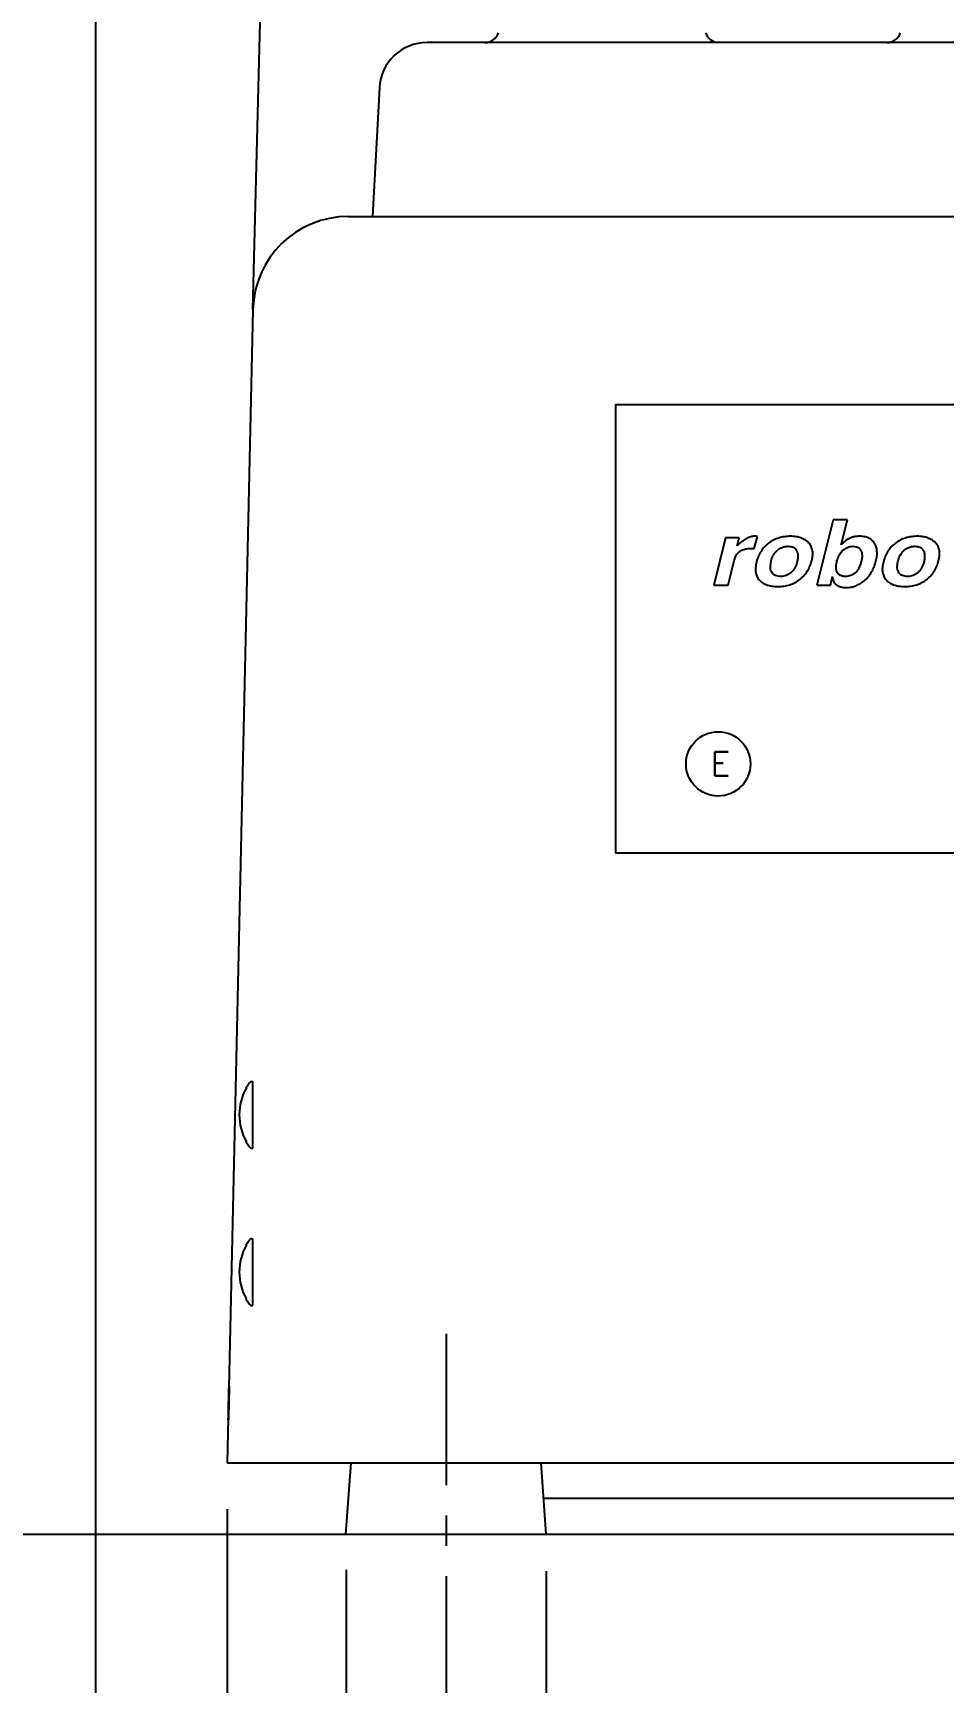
# Model space of a CAD drawing. Extents: x 230 to 4050, y 0 to 2754.
# Drawn here: x 549.7 to 740.7, y 542.6 to 888.7 of the extents above; entities that cross this region are included whole.
import ezdxf

# ---------------------------------------------------------------- set-up
doc = ezdxf.new("R2010")
doc.units = 0
doc.header["$PDMODE"] = 3
doc.linetypes.add('CENTER', pattern=[50.8, 31.75, -6.35, 6.35, -6.35])
doc.layers.get('0').update_dxf_attribs({"linetype": 'CONTINUOUS'})
doc.layers.get('DEFPOINTS').update_dxf_attribs({"linetype": 'CONTINUOUS'})
doc.layers.add('DANMEN', color=7, linetype='CONTINUOUS')
doc.layers.add('SUNPOU', color=7, linetype='CONTINUOUS')
doc.styles.get("Standard").update_dxf_attribs({"font": 'SIMPLEX.shx', "bigfont": 'extfont.shx'})
doc.dimstyles.get("Standard").update_dxf_attribs({"dimscale": 10, "dimtxt": 2, "dimasz": 3, "dimexe": 1, "dimexo": 1, "dimgap": 0.6, "dimtad": 3, "dimdec": 0, "dimzin": 0, "dimdsep": 46, "dimtxsty": 'STANDARD', "dimblk1": 'OPEN', "dimblk2": 'OPEN', "dimsah": 1, "dimcen": 1.5, "dimadec": 0, "dimazin": 0, "dimtfac": 1, "dimtdec": 0, "dimtmove": 0, "dimatfit": 0, "dimldrblk": 'DOTSMALL', "dimfxl": 1, "dimtvp": 1, "dimtolj": 1, "dimtzin": 0, "dimarcsym": 0})

# ---------------------------------------------------------------- blocks, each defined once
blk = doc.blocks.new('_OPEN')
at = {"color": 0, "linetype": 'ByBlock'}
for p, q in [((-1, 0.167), (0, 0)), ((0, 0), (-1, -0.167)), ((0, 0), (-1, 0))]:
    blk.add_line(p, q, dxfattribs=at)
blk = doc.blocks.new('*D5')
at = {"layer": 'DEFPOINTS', "color": 0}
for p in [(562.81, 1021.42), (962.81, 1021.42), (962.81, 323.67)]:
    blk.add_point(p, dxfattribs=at)
at = {"layer": 'SUNPOU', "color": 0, "lineweight": -2}
for p, q in [((562.81, 1011.42), (562.81, 313.67)), ((962.81, 1011.42), (962.81, 313.67)), ((592.81, 323.67), (932.81, 323.67))]:
    blk.add_line(p, q, dxfattribs=at)
at = {"layer": 'SUNPOU', "color": 0, "lineweight": -2, "xscale": 30, "yscale": 30, "zscale": 30, "rotation": 180}
blk.add_blockref('_OPEN', (562.81, 323.67), dxfattribs=at)
at = {"layer": 'SUNPOU', "color": 0, "lineweight": -2, "xscale": 30, "yscale": 30, "zscale": 30}
blk.add_blockref('_OPEN', (962.81, 323.67), dxfattribs=at)
at = {"layer": 'SUNPOU', "color": 0, "insert": (762.81, 339.67), "char_height": 20, "attachment_point": 5}
blk.add_mtext('\\A1;400', dxfattribs=at)
blk = doc.blocks.new('_DotSmall')
at = {"color": 0, "linetype": 'ByBlock', "const_width": 0.5}
blk.add_lwpolyline([(-0.0625, 0, 1), (0.0625, 0, 1)], format="xyb", close=True, dxfattribs=at)
blk = doc.blocks.new('*D7')
at = {"layer": 'DEFPOINTS', "color": 0}
for p in [(467.95, 891.67), (735.28, 891.67), (528.54, 573.67)]:
    blk.add_point(p, dxfattribs=at)
at = {"layer": 'SUNPOU', "color": 0, "lineweight": -2}
for p, q in [((725.28, 891.67), (457.95, 891.67)), ((467.95, 603.67), (467.95, 861.67)), ((518.54, 573.67), (457.95, 573.67))]:
    blk.add_line(p, q, dxfattribs=at)
at = {"layer": 'SUNPOU', "color": 0, "lineweight": -2, "xscale": 30, "yscale": 30, "zscale": 30}
for p, rotation in [((467.95, 891.67), 90), ((467.95, 573.67), 270)]:
    blk.add_blockref('_OPEN', p, dxfattribs=dict(at, rotation=rotation))
at = {"layer": 'SUNPOU', "color": 0, "insert": (451.95, 732.67), "char_height": 20, "attachment_point": 5, "rotation": 90}
blk.add_mtext('\\A1;318', dxfattribs=at)
blk = doc.blocks.new('*D9')
at = {"layer": 'DEFPOINTS', "color": 0}
for p in [(734.83, 1230.95), (417.95, 573.67), (528.54, 573.67)]:
    blk.add_point(p, dxfattribs=at)
at = {"layer": 'SUNPOU', "color": 0, "lineweight": -2}
for p, q in [((724.83, 1230.95), (407.95, 1230.95)), ((417.95, 1200.95), (417.95, 603.67)), ((518.54, 573.67), (407.95, 573.67))]:
    blk.add_line(p, q, dxfattribs=at)
at = {"layer": 'SUNPOU', "color": 0, "lineweight": -2, "xscale": 30, "yscale": 30, "zscale": 30}
for p, rotation in [((417.95, 1230.95), 90), ((417.95, 573.67), 270)]:
    blk.add_blockref('_OPEN', p, dxfattribs=dict(at, rotation=rotation))
at = {"layer": 'SUNPOU', "color": 0, "insert": (401.95, 902.31), "char_height": 20, "attachment_point": 5, "rotation": 90}
blk.add_mtext('\\A1;655', dxfattribs=at)
blk = doc.blocks.new('*D10')
at = {"layer": 'DEFPOINTS', "color": 0}
for p in [(590.38, 588.92), (935.24, 588.92), (590.38, 373.67)]:
    blk.add_point(p, dxfattribs=at)
at = {"layer": 'SUNPOU', "color": 0, "lineweight": -2}
for p, q in [((590.38, 578.92), (590.38, 363.67)), ((935.24, 578.92), (935.24, 363.67)), ((905.24, 373.67), (620.38, 373.67))]:
    blk.add_line(p, q, dxfattribs=at)
at = {"layer": 'SUNPOU', "color": 0, "lineweight": -2, "xscale": 30, "yscale": 30, "zscale": 30, "rotation": 180}
blk.add_blockref('_OPEN', (590.38, 373.67), dxfattribs=at)
at = {"layer": 'SUNPOU', "color": 0, "lineweight": -2, "xscale": 30, "yscale": 30, "zscale": 30}
blk.add_blockref('_OPEN', (935.24, 373.67), dxfattribs=at)
at = {"layer": 'SUNPOU', "color": 0, "insert": (762.81, 389.67), "char_height": 20, "attachment_point": 5}
blk.add_mtext('\\A1;345', dxfattribs=at)
blk = doc.blocks.new('*D13')
at = {"layer": 'DEFPOINTS', "color": 0}
for p in [(615.32, 576.2), (657.3, 575.92), (615.32, 473.67)]:
    blk.add_point(p, dxfattribs=at)
at = {"layer": 'SUNPOU', "color": 0, "lineweight": -2}
for p, q in [((615.32, 566.2), (615.32, 463.67)), ((657.3, 565.92), (657.3, 463.67)), ((585.32, 473.67), (555.32, 473.67)), ((615.32, 473.67), (657.3, 473.67)), ((687.3, 473.67), (784.54, 473.67))]:
    blk.add_line(p, q, dxfattribs=at)
at = {"layer": 'SUNPOU', "color": 0, "lineweight": -2, "xscale": 30, "yscale": 30, "zscale": 30}
blk.add_blockref('_OPEN', (615.32, 473.67), dxfattribs=at)
at = {"layer": 'SUNPOU', "color": 0, "lineweight": -2, "xscale": 30, "yscale": 30, "zscale": 30, "rotation": 180}
blk.add_blockref('_OPEN', (657.3, 473.67), dxfattribs=at)
at = {"layer": 'SUNPOU', "color": 0, "insert": (750.92, 489.67), "char_height": 20, "attachment_point": 5}
blk.add_mtext('\\A1;φ42', dxfattribs=at)
blk = doc.blocks.new('*D14')
at = {"layer": 'DEFPOINTS', "color": 0}
for p in [(636.31, 573.92), (889.31, 573.92), (636.31, 423.67)]:
    blk.add_point(p, dxfattribs=at)
at = {"layer": 'SUNPOU', "color": 0, "lineweight": -2}
for p, q in [((636.31, 563.92), (636.31, 413.67)), ((889.31, 563.92), (889.31, 413.67)), ((859.31, 423.67), (666.31, 423.67))]:
    blk.add_line(p, q, dxfattribs=at)
at = {"layer": 'SUNPOU', "color": 0, "lineweight": -2, "xscale": 30, "yscale": 30, "zscale": 30, "rotation": 180}
blk.add_blockref('_OPEN', (636.31, 423.67), dxfattribs=at)
at = {"layer": 'SUNPOU', "color": 0, "lineweight": -2, "xscale": 30, "yscale": 30, "zscale": 30}
blk.add_blockref('_OPEN', (889.31, 423.67), dxfattribs=at)
at = {"layer": 'SUNPOU', "color": 0, "insert": (762.81, 439.67), "char_height": 20, "attachment_point": 5}
blk.add_mtext('\\A1;253', dxfattribs=at)

msp = doc.modelspace()

# ---------------------------------------------------------------- linework, layer by layer
at = {"color": 2, "linetype": 'Continuous'}
for p, q in [((595.8, 830.62), (600.44, 1014.31)), ((893.32, 886.67), (632.3, 886.67)), ((622.31, 877.2), (620.9, 850.17)), ((615.8, 850.17), (909.82, 850.17)), ((595.8, 830.62), (590.38, 588.67)), ((594.41, 667.42), (595.05, 668.43)), ((595.52, 668.67), (595.81, 668.67)), ((595.81, 654.67), (595.81, 668.67)), ((594.41, 667.36), (594.41, 667.42)), ((594.41, 655.92), (594.41, 655.99)), ((594.41, 655.92), (595.05, 654.92)), ((595.52, 654.67), (595.81, 654.67)), ((594.41, 634.42), (595.05, 635.43)), ((594.41, 634.36), (594.41, 634.42)), ((595.52, 635.67), (595.81, 635.67)), ((595.81, 621.67), (595.81, 635.67)), ((594.41, 622.92), (594.41, 622.99)), ((594.41, 622.92), (595.05, 621.92)), ((595.52, 621.67), (595.81, 621.67)), ((590.38, 588.67), (935.24, 588.67)), ((868.86, 581.17), (656.76, 581.17))]:
    msp.add_line(p, q, dxfattribs=at)
at = {"color": 2}
for p, q in [((717.44, 786.51), (714.03, 772.83)), ((720.5, 786.51), (717.44, 786.51)), ((719.18, 781.25), (720.5, 786.51)), ((694.91, 782.76), (692.43, 772.83)), ((697.76, 782.76), (694.91, 782.76)), ((697.34, 781.09), (697.76, 782.76)), ((700.93, 780.47), (701.57, 783.04)), ((697.64, 781.37), (697.34, 781.09)), ((695.43, 772.83), (696.71, 777.95)), ((704.31, 776.8), (704.46, 777.91)), ((692.43, 772.83), (695.43, 772.83)), ((714.03, 772.83), (716.92, 772.83)), ((716.92, 772.83), (717.36, 774.59)), ((717.36, 774.38), (717.36, 774.59)), ((615.31, 573.67), (616.41, 588.67)), ((657.31, 573.67), (656.21, 588.67)), ((615.31, 573.67), (657.31, 573.67)), ((615.31, 573.67), (657.31, 573.67))]:
    msp.add_line(p, q, dxfattribs=at)
msp.add_lwpolyline([(671.81, 716.67), (853.81, 716.67), (853.81, 810.67), (671.81, 810.67)], close=True, dxfattribs=at)
msp.add_circle((693.36, 735.3), 6.75, dxfattribs=at)
at = {"color": 2, "linetype": 'Continuous'}
for centre, radius, start, end in [((632.3, 876.67), 10, 90, 177), ((644.44, 889.67), 3, 270, 340.5288), ((693.55, 889.67), 3, 199.4712, 262.8048), ((728.71, 889.67), 3, 270, 340.5288), ((615.8, 830.17), 20, 90, 178.7158), ((595.52, 668.09), 0.583, 90, 144.6235), ((604.56, 661.67), 11.63, 150.7455, 209.2545), ((595.52, 655.26), 0.583, 215.3765, 270), ((604.56, 628.67), 11.63, 150.7455, 209.2545), ((595.52, 635.09), 0.583, 90, 144.6235), ((595.52, 622.26), 0.583, 215.3765, 270)]:
    msp.add_arc(centre, radius, start, end, dxfattribs=at)
at = {"color": 2}
for centre, radius, start, end in [((700.96, 775.54), 7.52, 87.7728, 89.134), ((700.96, 775.54), 7.52, 85.3484, 87.7726), ((708.6, 779.35), 4.59, 359.9409, 2.5884), ((721.65, 779.55), 5.02, 0.001, 2.4044), ((735.21, 779.35), 4.59, 359.9409, 2.5884), ((721.68, 776.7), 3.57, 178.2584, 179.9232)]:
    msp.add_arc(centre, radius, start, end, dxfattribs=at)
for points, knots in [([(701.07, 783.06), (700.78, 783.06), (700.18, 782.98), (699.31, 782.64), (698.45, 782.1), (697.91, 781.63), (697.64, 781.37)], [0, 0, 0, 0, 0.872199, 1.786322, 2.789959, 3.916005, 3.916005, 3.916005, 3.916005]), ([(708.51, 783.06), (708.08, 783.06), (707.25, 783), (706.04, 782.73), (704.93, 782.28), (704.26, 781.86), (703.94, 781.62)], [0, 0, 0, 0, 1.284895, 2.50311, 3.68725, 4.872353, 4.872353, 4.872353, 4.872353]), ([(712.32, 781.7), (712.11, 781.93), (711.61, 782.33), (710.71, 782.76), (709.66, 783.01), (708.91, 783.06), (708.51, 783.06)], [0, 0, 0, 0, 0.935856, 1.908664, 2.969406, 4.158582, 4.158582, 4.158582, 4.158582]), ([(721.05, 782.69), (720.89, 782.63), (720.56, 782.47), (720.13, 782.18), (719.87, 781.95), (719.76, 781.85)], [0, 0, 0, 0, 0.52198, 1.08664, 1.54517, 1.54517, 1.54517, 1.54517]), ([(723, 783.06), (722.66, 783.06), (722, 783), (721.35, 782.81), (721.05, 782.69)], [0, 0, 0, 0, 1.00401, 1.992878, 1.992878, 1.992878, 1.992878]), ([(726.13, 781.62), (726.05, 781.73), (725.89, 781.96), (725.51, 782.36), (724.89, 782.75), (724, 783.01), (723.34, 783.06), (723, 783.06)], [0, 0, 0, 0, 0.416806, 0.826194, 1.657435, 2.565958, 3.606241, 3.606241, 3.606241, 3.606241]), ([(735.11, 783.06), (734.69, 783.06), (733.85, 783), (732.64, 782.73), (731.53, 782.28), (730.86, 781.86), (730.55, 781.62)], [0, 0, 0, 0, 1.284896, 2.50311, 3.68725, 4.872353, 4.872353, 4.872353, 4.872353]), ([(738.93, 781.7), (738.71, 781.93), (738.21, 782.33), (737.31, 782.76), (736.26, 783.01), (735.51, 783.06), (735.11, 783.06)], [0, 0, 0, 0, 0.935854, 1.908662, 2.969404, 4.158579, 4.158579, 4.158579, 4.158579]), ([(696.71, 777.95), (696.78, 778.22), (696.93, 778.7), (697.26, 779.31), (697.53, 779.61), (697.67, 779.73)], [0, 0, 0, 0, 0.839735, 1.505902, 2.05192, 2.05192, 2.05192, 2.05192]), ([(697.67, 779.73), (697.87, 779.9), (698.33, 780.19), (699.17, 780.46), (699.79, 780.51), (700.12, 780.51)], [0, 0, 0, 0, 0.783064, 1.614369, 2.623525, 2.623525, 2.623525, 2.623525]), ([(700.12, 780.51), (700.2, 780.51), (700.37, 780.5), (700.63, 780.49), (700.82, 780.48), (700.93, 780.47)], [0, 0, 0, 0, 0.2305655, 0.4960984, 0.8029014, 0.8029014, 0.8029014, 0.8029014]), ([(703.94, 781.62), (703.63, 781.38), (703.04, 780.85), (702.31, 779.91), (701.75, 778.82), (701.49, 778.04), (701.39, 777.62)], [0, 0, 0, 0, 1.184667, 2.359026, 3.562445, 4.830975, 4.830975, 4.830975, 4.830975]), ([(704.46, 777.91), (704.55, 778.26), (704.76, 778.89), (705.24, 779.66), (705.64, 780.05), (705.85, 780.21)], [0, 0, 0, 0, 1.078473, 1.962089, 2.725454, 2.725454, 2.725454, 2.725454]), ([(705.85, 780.21), (706.08, 780.38), (706.54, 780.66), (707.28, 780.91), (707.77, 780.96), (708.01, 780.96)], [0, 0, 0, 0, 0.867519, 1.615686, 2.328849, 2.328849, 2.328849, 2.328849]), ([(708.01, 780.96), (708.21, 780.96), (708.57, 780.93), (709.06, 780.78), (709.46, 780.52), (709.66, 780.28), (709.75, 780.14)], [0, 0, 0, 0, 0.591617, 1.074287, 1.523734, 2.01066, 2.01066, 2.01066, 2.01066]), ([(709.75, 780.14), (709.85, 779.97), (710.01, 779.58), (710.05, 779.17), (710.05, 778.95)], [0, 0, 0, 0, 0.594386, 1.236785, 1.236785, 1.236785, 1.236785]), ([(710.05, 778.95), (710.05, 778.75), (710.04, 778.33), (709.96, 777.91), (709.9, 777.69)], [0, 0, 0, 0, 0.590455, 1.271904, 1.271904, 1.271904, 1.271904]), ([(713.19, 779.55), (713.18, 779.72), (713.13, 780.19), (712.94, 780.81), (712.63, 781.35), (712.43, 781.59), (712.32, 781.7)], [0, 0, 0, 0, 0.487754, 1.43878, 1.898801, 2.362193, 2.362193, 2.362193, 2.362193]), ([(712.98, 777.98), (713.07, 778.38), (713.16, 778.83), (713.18, 779.29), (713.19, 779.34)], [0, 0, 0, 0, 1.228319, 1.382232, 1.382232, 1.382232, 1.382232]), ([(718.27, 777.9), (718.37, 778.28), (718.61, 778.97), (719.17, 779.82), (719.64, 780.23), (719.88, 780.39)], [0, 0, 0, 0, 1.178804, 2.156261, 3.023024, 3.023024, 3.023024, 3.023024]), ([(719.76, 781.85), (719.72, 781.81), (719.52, 781.62), (719.33, 781.42), (719.18, 781.25)], [0, 0, 0, 0, 0.1587175, 0.8357538, 0.8357538, 0.8357538, 0.8357538]), ([(719.88, 780.39), (720.06, 780.52), (720.44, 780.74), (721.04, 780.92), (721.44, 780.96), (721.63, 780.96)], [0, 0, 0, 0, 0.685937, 1.286157, 1.868984, 1.868984, 1.868984, 1.868984]), ([(721.63, 780.96), (721.86, 780.96), (722.28, 780.92), (722.86, 780.66), (723.13, 780.36), (723.24, 780.19)], [0, 0, 0, 0, 0.682844, 1.254494, 1.862823, 1.862823, 1.862823, 1.862823]), ([(723.24, 780.19), (723.34, 780.03), (723.48, 779.66), (723.52, 779.28), (723.52, 779.09)], [0, 0, 0, 0, 0.564559, 1.142155, 1.142155, 1.142155, 1.142155]), ([(723.52, 779.09), (723.52, 778.87), (723.51, 778.42), (723.41, 777.97), (723.36, 777.75)], [0, 0, 0, 0, 0.656079, 1.354422, 1.354422, 1.354422, 1.354422]), ([(726.66, 779.76), (726.66, 779.82), (726.64, 780.19), (726.52, 780.84), (726.28, 781.38), (726.13, 781.62)], [0, 0, 0, 0, 0.200656, 1.100017, 1.95187, 1.95187, 1.95187, 1.95187]), ([(726.44, 777.86), (726.53, 778.22), (726.64, 778.78), (726.67, 779.35), (726.67, 779.55)], [0, 0, 0, 0, 1.121768, 1.704734, 1.704734, 1.704734, 1.704734]), ([(730.55, 781.62), (730.23, 781.38), (729.64, 780.85), (728.91, 779.91), (728.35, 778.82), (728.09, 778.04), (727.99, 777.62)], [0, 0, 0, 0, 1.184667, 2.359027, 3.562445, 4.830976, 4.830976, 4.830976, 4.830976]), ([(731.07, 777.91), (731.15, 778.26), (731.36, 778.89), (731.85, 779.66), (732.25, 780.05), (732.45, 780.21)], [0, 0, 0, 0, 1.078473, 1.962088, 2.725452, 2.725452, 2.725452, 2.725452]), ([(732.45, 780.21), (732.68, 780.38), (733.14, 780.66), (733.89, 780.91), (734.37, 780.96), (734.61, 780.96)], [0, 0, 0, 0, 0.867519, 1.615686, 2.328851, 2.328851, 2.328851, 2.328851]), ([(734.61, 780.96), (734.81, 780.96), (735.17, 780.93), (735.66, 780.78), (736.06, 780.52), (736.27, 780.28), (736.35, 780.14)], [0, 0, 0, 0, 0.591616, 1.074286, 1.523733, 2.010659, 2.010659, 2.010659, 2.010659]), ([(736.35, 780.14), (736.45, 779.97), (736.64, 779.51), (736.65, 779.02), (736.65, 778.74)], [0, 0, 0, 0, 0.594386, 1.447891, 1.447891, 1.447891, 1.447891]), ([(736.65, 778.74), (736.65, 778.61), (736.63, 778.26), (736.56, 777.91), (736.51, 777.69)], [0, 0, 0, 0, 0.378537, 1.059986, 1.059986, 1.059986, 1.059986]), ([(739.79, 779.55), (739.78, 779.72), (739.73, 780.19), (739.55, 780.81), (739.23, 781.35), (739.03, 781.59), (738.93, 781.7)], [0, 0, 0, 0, 0.487754, 1.438781, 1.898801, 2.362194, 2.362194, 2.362194, 2.362194]), ([(739.58, 777.98), (739.68, 778.38), (739.76, 778.83), (739.79, 779.29), (739.79, 779.34)], [0, 0, 0, 0, 1.228319, 1.382232, 1.382232, 1.382232, 1.382232]), ([(701.19, 776.47), (701.19, 776.45), (701.18, 776.3), (701.17, 776.15), (701.17, 776.01)], [0, 0, 0, 0, 0.0368061, 0.4547877, 0.4547877, 0.4547877, 0.4547877]), ([(701.18, 776.02), (701.18, 775.88), (701.22, 775.42), (701.43, 774.68), (701.76, 774.14), (701.96, 773.92)], [0, 0, 0, 0, 0.427375, 1.370475, 2.277578, 2.277578, 2.277578, 2.277578]), ([(704.67, 775.39), (704.56, 775.52), (704.4, 775.83), (704.3, 776.32), (704.31, 776.65), (704.31, 776.8)], [0, 0, 0, 0, 0.490291, 1.029531, 1.48682, 1.48682, 1.48682, 1.48682]), ([(706.45, 774.63), (706.27, 774.63), (705.91, 774.66), (705.41, 774.8), (704.99, 775.04), (704.76, 775.26), (704.67, 775.39)], [0, 0, 0, 0, 0.558673, 1.062848, 1.536122, 2.008518, 2.008518, 2.008518, 2.008518]), ([(708.64, 775.44), (708.49, 775.31), (708.18, 775.07), (707.64, 774.81), (707.06, 774.66), (706.66, 774.63), (706.45, 774.63)], [0, 0, 0, 0, 0.596611, 1.178201, 1.767787, 2.386715, 2.386715, 2.386715, 2.386715]), ([(709.9, 777.69), (709.85, 777.46), (709.71, 777.02), (709.43, 776.42), (709.08, 775.89), (708.79, 775.58), (708.64, 775.44)], [0, 0, 0, 0, 0.708629, 1.370491, 2.000081, 2.613927, 2.613927, 2.613927, 2.613927]), ([(710.48, 774), (710.79, 774.24), (711.36, 774.77), (712.07, 775.72), (712.62, 776.79), (712.88, 777.57), (712.98, 777.98)], [0, 0, 0, 0, 1.173099, 2.337654, 3.530315, 4.785666, 4.785666, 4.785666, 4.785666]), ([(718.83, 774.92), (718.74, 774.98), (718.58, 775.11), (718.31, 775.45), (718.11, 775.99), (718.11, 776.46), (718.11, 776.71)], [0, 0, 0, 0, 0.313529, 0.621854, 1.273213, 2.015874, 2.015874, 2.015874, 2.015874]), ([(723.36, 777.75), (723.24, 777.28), (722.95, 776.43), (722.32, 775.53), (721.69, 775.06), (721.18, 774.81), (720.61, 774.66), (720.21, 774.63), (720.01, 774.63)], [0, 0, 0, 0, 1.451668, 2.666146, 3.228248, 3.786742, 4.363545, 4.978553, 4.978553, 4.978553, 4.978553]), ([(724.09, 773.82), (724.37, 774.07), (724.91, 774.62), (725.57, 775.58), (726.09, 776.67), (726.34, 777.45), (726.44, 777.86)], [0, 0, 0, 0, 1.136643, 2.287489, 3.481413, 4.74414, 4.74414, 4.74414, 4.74414]), ([(727.79, 776.47), (727.79, 776.45), (727.78, 776.3), (727.77, 776.15), (727.77, 776.01)], [0, 0, 0, 0, 0.0368062, 0.4547881, 0.4547881, 0.4547881, 0.4547881]), ([(727.77, 776.02), (727.78, 775.87), (727.83, 775.42), (728.03, 774.68), (728.36, 774.14), (728.56, 773.92)], [0, 0, 0, 0, 0.427817, 1.370917, 2.27802, 2.27802, 2.27802, 2.27802]), ([(730.91, 776.59), (730.91, 776.72), (730.95, 777.16), (730.99, 777.6), (731.07, 777.91)], [0, 0, 0, 0, 0.382197, 1.331162, 1.331162, 1.331162, 1.331162]), ([(731.27, 775.39), (731.17, 775.52), (731, 775.83), (730.92, 776.25), (730.91, 776.51), (730.91, 776.59)], [0, 0, 0, 0, 0.490291, 1.029531, 1.274787, 1.274787, 1.274787, 1.274787]), ([(733.05, 774.63), (732.87, 774.63), (732.51, 774.66), (732.02, 774.8), (731.59, 775.04), (731.36, 775.26), (731.27, 775.39)], [0, 0, 0, 0, 0.558672, 1.062847, 1.536121, 2.008517, 2.008517, 2.008517, 2.008517]), ([(735.24, 775.44), (735.1, 775.31), (734.78, 775.07), (734.25, 774.81), (733.67, 774.66), (733.26, 774.63), (733.05, 774.63)], [0, 0, 0, 0, 0.596611, 1.178201, 1.767787, 2.386715, 2.386715, 2.386715, 2.386715]), ([(736.51, 777.69), (736.45, 777.46), (736.31, 777.02), (736.03, 776.42), (735.68, 775.89), (735.4, 775.58), (735.24, 775.44)], [0, 0, 0, 0, 0.708629, 1.370492, 2.000082, 2.613929, 2.613929, 2.613929, 2.613929]), ([(737.08, 774), (737.39, 774.24), (737.96, 774.77), (738.68, 775.72), (739.23, 776.79), (739.48, 777.57), (739.58, 777.98)], [0, 0, 0, 0, 1.1731, 2.337654, 3.530316, 4.785666, 4.785666, 4.785666, 4.785666]), ([(701.96, 773.92), (702.16, 773.69), (702.64, 773.27), (703.55, 772.83), (704.63, 772.58), (705.41, 772.54), (705.82, 772.53)], [0, 0, 0, 0, 0.918691, 1.89518, 2.9847, 4.226853, 4.226853, 4.226853, 4.226853]), ([(705.82, 772.53), (706.27, 772.53), (707.13, 772.59), (708.37, 772.86), (709.5, 773.32), (710.17, 773.75), (710.48, 774)], [0, 0, 0, 0, 1.338707, 2.589755, 3.787009, 4.969666, 4.969666, 4.969666, 4.969666]), ([(717.36, 774.38), (717.38, 774.22), (717.44, 773.9), (717.62, 773.47), (717.87, 773.11), (718.32, 772.71), (719.12, 772.38), (719.83, 772.32), (720.21, 772.32)], [0, 0, 0, 0, 0.494141, 0.947275, 1.378409, 1.809343, 2.750325, 3.908508, 3.908508, 3.908508, 3.908508]), ([(720.01, 774.63), (719.89, 774.63), (719.67, 774.64), (719.35, 774.7), (719.07, 774.79), (718.91, 774.87), (718.83, 774.92)], [0, 0, 0, 0, 0.350327, 0.667946, 0.958574, 1.229923, 1.229923, 1.229923, 1.229923]), ([(720.21, 772.32), (720.56, 772.32), (721.26, 772.38), (722.28, 772.67), (723.23, 773.15), (723.81, 773.58), (724.09, 773.82)], [0, 0, 0, 0, 1.056555, 2.091583, 3.142687, 4.245678, 4.245678, 4.245678, 4.245678]), ([(728.56, 773.92), (728.76, 773.69), (729.25, 773.27), (730.15, 772.83), (731.23, 772.58), (732.01, 772.54), (732.43, 772.53)], [0, 0, 0, 0, 0.918691, 1.895179, 2.9847, 4.226853, 4.226853, 4.226853, 4.226853]), ([(732.43, 772.53), (732.87, 772.53), (733.74, 772.59), (734.98, 772.86), (736.1, 773.32), (736.77, 773.75), (737.08, 774)], [0, 0, 0, 0, 1.338708, 2.589756, 3.78701, 4.969666, 4.969666, 4.969666, 4.969666])]:
    msp.add_open_spline(points, degree=3, knots=knots, dxfattribs=at)
for points in [[(701.39, 777.62), (701.3, 777.24), (701.23, 776.86), (701.19, 776.47)], [(718.11, 776.81), (718.12, 777.18), (718.19, 777.55), (718.27, 777.9)], [(727.99, 777.62), (727.9, 777.24), (727.83, 776.86), (727.79, 776.47)]]:
    msp.add_open_spline(points, degree=3, dxfattribs=at)
at = {"color": 2, "linetype": 'Continuous'}
for points, knots in [([(590.7, 601.17), (590.7, 601.31), (590.71, 601.58), (590.72, 601.98), (590.73, 602.36), (590.74, 602.74), (590.74, 603.09), (590.75, 603.41), (590.76, 603.71), (590.77, 603.97), (590.77, 604.19), (590.78, 604.37), (590.78, 604.52), (590.8, 604.59), (590.78, 604.67), (590.79, 604.67)], [0, 0, 0, 0, 0.406597, 0.80766, 1.197563, 1.571675, 1.923991, 2.250864, 2.54676, 2.808646, 3.032304, 3.215011, 3.354336, 3.44816, 3.495537, 3.495537, 3.495537, 3.495537]), ([(590.79, 604.67), (590.81, 604.66), (590.79, 604.59), (590.8, 604.52), (590.8, 604.37), (590.8, 604.19), (590.79, 603.97), (590.79, 603.71), (590.78, 603.41), (590.78, 603.09), (590.77, 602.74), (590.77, 602.36), (590.76, 601.98), (590.75, 601.58), (590.74, 601.31), (590.74, 601.17)], [0, 0, 0, 0, 0.0475, 0.141269, 0.280557, 0.463179, 0.686768, 0.948579, 1.244332, 1.571188, 1.923304, 2.29746, 2.687171, 3.088301, 3.494815, 3.494815, 3.494815, 3.494815]), ([(590.64, 597.68), (590.62, 597.68), (590.65, 597.75), (590.63, 597.83), (590.64, 597.98), (590.64, 598.15), (590.64, 598.38), (590.65, 598.64), (590.65, 598.93), (590.66, 599.26), (590.66, 599.61), (590.67, 599.98), (590.68, 600.37), (590.69, 600.77), (590.7, 601.04), (590.7, 601.17)], [0, 0, 0, 0, 0.047488, 0.141251, 0.280535, 0.463157, 0.686748, 0.948566, 1.24433, 1.5712, 1.923331, 2.297501, 2.687223, 3.088357, 3.494867, 3.494867, 3.494867, 3.494867]), ([(590.74, 601.17), (590.74, 601.04), (590.73, 600.77), (590.72, 600.37), (590.71, 599.98), (590.7, 599.61), (590.69, 599.26), (590.68, 598.93), (590.67, 598.64), (590.67, 598.38), (590.66, 598.15), (590.65, 597.98), (590.65, 597.82), (590.63, 597.76), (590.65, 597.67), (590.64, 597.68)], [0, 0, 0, 0, 0.406586, 0.807647, 1.197556, 1.57168, 1.924014, 2.250907, 2.546822, 2.808725, 3.032398, 3.215116, 3.35445, 3.448281, 3.495664, 3.495664, 3.495664, 3.495664])]:
    msp.add_open_spline(points, degree=3, knots=knots, dxfattribs=at)
at = {"layer": 'DANMEN', "color": 2, "linetype": 'CENTER'}
msp.add_line((636.31, 615.69), (636.31, 558.28), dxfattribs=at)
at = {"layer": 'DANMEN', "color": 2}
msp.add_line((463.32, 573.67), (2359.36, 573.67), dxfattribs=at)

# ---------------------------------------------------------------- texts
at = {"color": 2}
msp.add_text('E', height=5, dxfattribs=at).set_placement((691.81, 732.8))

# ---------------------------------------------------------------- dimensions: what is measured, and where the dimension line sits
at = {"layer": 'SUNPOU'}
dim = msp.add_linear_dim(base=(417.95, 573.67), p1=(734.83, 1230.95), p2=(528.54, 573.67), angle=90, text='655', dimstyle='STANDARD', dxfattribs=at)
dim.commit()
dim.dimension.update_dxf_attribs({"geometry": '*D9', "text_midpoint": (401.95, 902.31)})
for base, p1, p2, picture, middle in [((962.81, 323.67), (562.81, 1021.42), (962.81, 1021.42), '*D5', (762.81, 339.67)), ((590.38, 373.67), (935.24, 588.92), (590.38, 588.92), '*D10', (762.81, 389.67)), ((636.31, 423.67), (889.31, 573.92), (636.31, 573.92), '*D14', (762.81, 439.67))]:
    dim = msp.add_linear_dim(base=base, p1=p1, p2=p2, dimstyle='STANDARD', dxfattribs=at)
    dim.commit()
    dim.dimension.update_dxf_attribs({"geometry": picture, "text_midpoint": middle})
dim = msp.add_linear_dim(base=(467.95, 891.67), p1=(528.54, 573.67), p2=(735.28, 891.67), angle=90, dimstyle='STANDARD', dxfattribs=at)
dim.commit()
dim.dimension.update_dxf_attribs({"geometry": '*D7', "text_midpoint": (451.95, 732.67)})
dim = msp.add_linear_dim(base=(615.32, 473.67), p1=(657.3, 575.92), p2=(615.32, 576.2), text='φ<>', dimstyle='STANDARD', dxfattribs=at)
dim.commit()
dim.dimension.update_dxf_attribs({"geometry": '*D13', "text_midpoint": (750.92, 473.67), "dimtype": 160})

doc.saveas('drawing.dxf')
